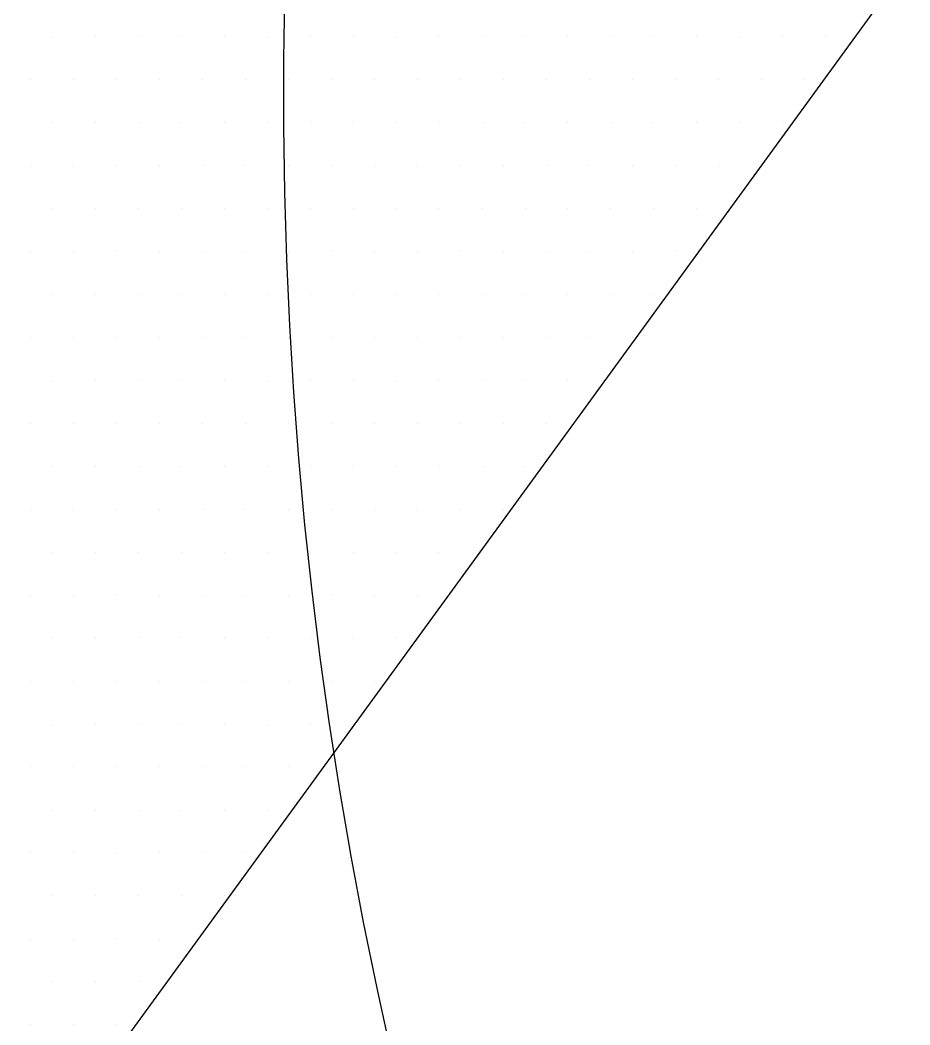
# Paper-space layout 'Layout1' of a CAD drawing. Extents: x -43 to 2298, y -18 to 768.
# Drawn here: x 1412.238 to 1414.138, y 69.047 to 71.192 of the extents above; entities that cross this region are included whole.
import ezdxf

# ---------------------------------------------------------------- set-up
doc = ezdxf.new("R2010")
doc.units = 0
doc.header["$LTSCALE"] = 2
doc.linetypes.add('CACHEX2', pattern=[0.75, 0.5, -0.25])
doc.layers.add('CARTOUCHE', color=7, linetype='Continuous')
doc.layers.add('LOGO', color=7, linetype='Continuous')

# ---------------------------------------------------------------- blocks, each defined once
blk = doc.blocks.new('A$C715108E3')
at = {"layer": 'LOGO', "color": 131}
for p, q in [((-20.4322, -13.8809), (-20.4322, -13.8809)), ((-20.3403, -13.8809), (-20.3403, -13.8809)), ((-20.2487, -13.8809), (-20.2487, -13.8809)), ((-20.157, -13.8809), (-20.157, -13.8809)), ((-20.065, -13.8809), (-20.065, -13.8809)), ((-19.9737, -13.8809), (-19.9737, -13.8809)), ((-19.8817, -13.8809), (-19.8817, -13.8809)), ((-19.7897, -13.8809), (-19.7897, -13.8809)), ((-19.6979, -13.8809), (-19.6979, -13.8809)), ((-19.6068, -13.8809), (-19.6068, -13.8809)), ((-19.5146, -13.8809), (-19.5146, -13.8809)), ((-19.4228, -13.8809), (-19.4228, -13.8809)), ((-19.3317, -13.8809), (-19.3317, -13.8809)), ((-19.2397, -13.8809), (-19.2397, -13.8809)), ((-19.1476, -13.8809), (-19.1476, -13.8809)), ((-19.0564, -13.8809), (-19.0564, -13.8809)), ((-18.9643, -13.8809), (-18.9643, -13.8809)), ((-18.8725, -13.8809), (-18.8725, -13.8809)), ((-18.7811, -13.8809), (-18.7811, -13.8809)), ((-20.4779, -13.9735), (-20.4779, -13.9735)), ((-20.3864, -13.9735), (-20.3864, -13.9735)), ((-20.2946, -13.9735), (-20.2946, -13.9735)), ((-20.2026, -13.9735), (-20.2026, -13.9735)), ((-20.1113, -13.9735), (-20.1113, -13.9735)), ((-20.0195, -13.9735), (-20.0195, -13.9735)), ((-19.9275, -13.9735), (-19.9275, -13.9735)), ((-19.8354, -13.9735), (-19.8354, -13.9735)), ((-19.7444, -13.9735), (-19.7444, -13.9735)), ((-19.6525, -13.9735), (-19.6525, -13.9735)), ((-19.5605, -13.9735), (-19.5605, -13.9735)), ((-19.4689, -13.9735), (-19.4689, -13.9735)), ((-19.377, -13.9735), (-19.377, -13.9735)), ((-19.2852, -13.9735), (-19.2852, -13.9735)), ((-19.1939, -13.9735), (-19.1939, -13.9735)), ((-19.1019, -13.9735), (-19.1019, -13.9735)), ((-19.0099, -13.9735), (-19.0099, -13.9735)), ((-18.9186, -13.9735), (-18.9186, -13.9735)), ((-18.8268, -13.9735), (-18.8268, -13.9735)), ((-20.4322, -14.065), (-20.4322, -14.065)), ((-20.3403, -14.065), (-20.3403, -14.065)), ((-20.2487, -14.065), (-20.2487, -14.065)), ((-20.157, -14.065), (-20.157, -14.065)), ((-20.065, -14.065), (-20.065, -14.065)), ((-19.9737, -14.065), (-19.9737, -14.065)), ((-19.8817, -14.065), (-19.8817, -14.065)), ((-19.7897, -14.065), (-19.7897, -14.065)), ((-19.6979, -14.065), (-19.6979, -14.065)), ((-19.6068, -14.065), (-19.6068, -14.065)), ((-19.5146, -14.065), (-19.5146, -14.065)), ((-19.4228, -14.065), (-19.4228, -14.065)), ((-19.3317, -14.065), (-19.3317, -14.065)), ((-19.2397, -14.065), (-19.2397, -14.065)), ((-19.1476, -14.065), (-19.1476, -14.065)), ((-19.0564, -14.065), (-19.0564, -14.065)), ((-18.9643, -14.065), (-18.9643, -14.065)), ((-18.8725, -14.065), (-18.8725, -14.065)), ((-20.4779, -14.1574), (-20.4779, -14.1574)), ((-20.3864, -14.1574), (-20.3864, -14.1574)), ((-20.2946, -14.1574), (-20.2946, -14.1574)), ((-20.2026, -14.1574), (-20.2026, -14.1574)), ((-20.1113, -14.1574), (-20.1113, -14.1574)), ((-20.0195, -14.1574), (-20.0195, -14.1574)), ((-19.9275, -14.1574), (-19.9275, -14.1574)), ((-19.8354, -14.1574), (-19.8354, -14.1574)), ((-19.7444, -14.1574), (-19.7444, -14.1574)), ((-19.6525, -14.1574), (-19.6525, -14.1574)), ((-19.5605, -14.1574), (-19.5605, -14.1574)), ((-19.4689, -14.1574), (-19.4689, -14.1574)), ((-19.377, -14.1574), (-19.377, -14.1574)), ((-19.2852, -14.1574), (-19.2852, -14.1574)), ((-19.1939, -14.1574), (-19.1939, -14.1574)), ((-19.1019, -14.1574), (-19.1019, -14.1574)), ((-19.0099, -14.1574), (-19.0099, -14.1574)), ((-18.9186, -14.1574), (-18.9186, -14.1574)), ((-20.4322, -14.2488), (-20.4322, -14.2488)), ((-20.3403, -14.2488), (-20.3403, -14.2488)), ((-20.2487, -14.2488), (-20.2487, -14.2488)), ((-20.157, -14.2488), (-20.157, -14.2488)), ((-20.065, -14.2488), (-20.065, -14.2488)), ((-19.9737, -14.2488), (-19.9737, -14.2488)), ((-19.8817, -14.2488), (-19.8817, -14.2488)), ((-19.7897, -14.2488), (-19.7897, -14.2488)), ((-19.6979, -14.2488), (-19.6979, -14.2488)), ((-19.6068, -14.2488), (-19.6068, -14.2488)), ((-19.5146, -14.2488), (-19.5146, -14.2488)), ((-19.4228, -14.2488), (-19.4228, -14.2488)), ((-19.3317, -14.2488), (-19.3317, -14.2488)), ((-19.2397, -14.2488), (-19.2397, -14.2488)), ((-19.1476, -14.2488), (-19.1476, -14.2488)), ((-19.0564, -14.2488), (-19.0564, -14.2488)), ((-20.4779, -14.3401), (-20.4779, -14.3401)), ((-20.3864, -14.3401), (-20.3864, -14.3401)), ((-20.2946, -14.3401), (-20.2946, -14.3401)), ((-20.2026, -14.3401), (-20.2026, -14.3401)), ((-20.1113, -14.3401), (-20.1113, -14.3401)), ((-20.0195, -14.3401), (-20.0195, -14.3401)), ((-19.9275, -14.3401), (-19.9275, -14.3401)), ((-19.8354, -14.3401), (-19.8354, -14.3401)), ((-19.7444, -14.3401), (-19.7444, -14.3401)), ((-19.6525, -14.3401), (-19.6525, -14.3401)), ((-19.5605, -14.3401), (-19.5605, -14.3401)), ((-19.4689, -14.3401), (-19.4689, -14.3401)), ((-19.377, -14.3401), (-19.377, -14.3401)), ((-19.2852, -14.3401), (-19.2852, -14.3401)), ((-19.1939, -14.3401), (-19.1939, -14.3401)), ((-19.1019, -14.3401), (-19.1019, -14.3401)), ((-20.4322, -14.4325), (-20.4322, -14.4325)), ((-20.3403, -14.4325), (-20.3403, -14.4325)), ((-20.2487, -14.4325), (-20.2487, -14.4325)), ((-20.157, -14.4325), (-20.157, -14.4325)), ((-20.065, -14.4325), (-20.065, -14.4325)), ((-19.9737, -14.4325), (-19.9737, -14.4325)), ((-19.8817, -14.4325), (-19.8817, -14.4325)), ((-19.7897, -14.4325), (-19.7897, -14.4325)), ((-19.6979, -14.4325), (-19.6979, -14.4325)), ((-19.6068, -14.4325), (-19.6068, -14.4325)), ((-19.5146, -14.4325), (-19.5146, -14.4325)), ((-19.4228, -14.4325), (-19.4228, -14.4325)), ((-19.3317, -14.4325), (-19.3317, -14.4325)), ((-19.2397, -14.4325), (-19.2397, -14.4325)), ((-19.1476, -14.4325), (-19.1476, -14.4325)), ((-20.4779, -14.5238), (-20.4779, -14.5238)), ((-20.3864, -14.5238), (-20.3864, -14.5238)), ((-20.2946, -14.5238), (-20.2946, -14.5238)), ((-20.2026, -14.5238), (-20.2026, -14.5238)), ((-20.1113, -14.5238), (-20.1113, -14.5238)), ((-20.0195, -14.5238), (-20.0195, -14.5238)), ((-19.9275, -14.5238), (-19.9275, -14.5238)), ((-19.8354, -14.5238), (-19.8354, -14.5238)), ((-19.7444, -14.5238), (-19.7444, -14.5238)), ((-19.6525, -14.5238), (-19.6525, -14.5238)), ((-19.5605, -14.5238), (-19.5605, -14.5238)), ((-19.4689, -14.5238), (-19.4689, -14.5238)), ((-19.377, -14.5238), (-19.377, -14.5238)), ((-19.2852, -14.5238), (-19.2852, -14.5238)), ((-19.1939, -14.5238), (-19.1939, -14.5238)), ((-20.4322, -14.6152), (-20.4322, -14.6152)), ((-20.3403, -14.6152), (-20.3403, -14.6152)), ((-20.2487, -14.6152), (-20.2487, -14.6152)), ((-20.157, -14.6152), (-20.157, -14.6152)), ((-20.065, -14.6152), (-20.065, -14.6152)), ((-19.9737, -14.6152), (-19.9737, -14.6152)), ((-19.8817, -14.6152), (-19.8817, -14.6152)), ((-19.7897, -14.6152), (-19.7897, -14.6152)), ((-19.6979, -14.6152), (-19.6979, -14.6152)), ((-19.6068, -14.6152), (-19.6068, -14.6152)), ((-19.5146, -14.6152), (-19.5146, -14.6152)), ((-19.4228, -14.6152), (-19.4228, -14.6152)), ((-19.3317, -14.6152), (-19.3317, -14.6152)), ((-20.4779, -14.7076), (-20.4779, -14.7076)), ((-20.3864, -14.7076), (-20.3864, -14.7076)), ((-20.2946, -14.7076), (-20.2946, -14.7076)), ((-20.2026, -14.7076), (-20.2026, -14.7076)), ((-20.1113, -14.7076), (-20.1113, -14.7076)), ((-20.0195, -14.7076), (-20.0195, -14.7076)), ((-19.9275, -14.7076), (-19.9275, -14.7076)), ((-19.8354, -14.7076), (-19.8354, -14.7076)), ((-19.7444, -14.7076), (-19.7444, -14.7076)), ((-19.6525, -14.7076), (-19.6525, -14.7076)), ((-19.5605, -14.7076), (-19.5605, -14.7076)), ((-19.4689, -14.7076), (-19.4689, -14.7076)), ((-19.377, -14.7076), (-19.377, -14.7076)), ((-20.4322, -14.7991), (-20.4322, -14.7991)), ((-20.3403, -14.7991), (-20.3403, -14.7991)), ((-20.2487, -14.7991), (-20.2487, -14.7991)), ((-20.157, -14.7991), (-20.157, -14.7991)), ((-20.065, -14.7991), (-20.065, -14.7991)), ((-19.9737, -14.7991), (-19.9737, -14.7991)), ((-19.8817, -14.7991), (-19.8817, -14.7991)), ((-19.7897, -14.7991), (-19.7897, -14.7991)), ((-19.6979, -14.7991), (-19.6979, -14.7991)), ((-19.6068, -14.7991), (-19.6068, -14.7991)), ((-19.5146, -14.7991), (-19.5146, -14.7991)), ((-19.4228, -14.7991), (-19.4228, -14.7991)), ((-20.4779, -14.8905), (-20.4779, -14.8905)), ((-20.3864, -14.8905), (-20.3864, -14.8905)), ((-20.2946, -14.8905), (-20.2946, -14.8905)), ((-20.2026, -14.8905), (-20.2026, -14.8905)), ((-20.1113, -14.8905), (-20.1113, -14.8905)), ((-20.0195, -14.8905), (-20.0195, -14.8905)), ((-19.9275, -14.8905), (-19.9275, -14.8905)), ((-19.8354, -14.8905), (-19.8354, -14.8905)), ((-19.7444, -14.8905), (-19.7444, -14.8905)), ((-19.6525, -14.8905), (-19.6525, -14.8905)), ((-19.5605, -14.8905), (-19.5605, -14.8905)), ((-19.4689, -14.8905), (-19.4689, -14.8905)), ((-20.4322, -14.9827), (-20.4322, -14.9827)), ((-20.3403, -14.9827), (-20.3403, -14.9827)), ((-20.2487, -14.9827), (-20.2487, -14.9827)), ((-20.157, -14.9827), (-20.157, -14.9827)), ((-20.065, -14.9827), (-20.065, -14.9827)), ((-19.9737, -14.9827), (-19.9737, -14.9827)), ((-19.8817, -14.9827), (-19.8817, -14.9827)), ((-19.7897, -14.9827), (-19.7897, -14.9827)), ((-19.6979, -14.9827), (-19.6979, -14.9827)), ((-19.6068, -14.9827), (-19.6068, -14.9827)), ((-20.4779, -15.0742), (-20.4779, -15.0742)), ((-20.3864, -15.0742), (-20.3864, -15.0742)), ((-20.2946, -15.0742), (-20.2946, -15.0742)), ((-20.2026, -15.0742), (-20.2026, -15.0742)), ((-20.1113, -15.0742), (-20.1113, -15.0742)), ((-20.0195, -15.0742), (-20.0195, -15.0742)), ((-19.9275, -15.0742), (-19.9275, -15.0742)), ((-19.8354, -15.0742), (-19.8354, -15.0742)), ((-19.7444, -15.0742), (-19.7444, -15.0742)), ((-19.6525, -15.0742), (-19.6525, -15.0742)), ((-20.4322, -15.1655), (-20.4322, -15.1655)), ((-20.3403, -15.1655), (-20.3403, -15.1655)), ((-20.2487, -15.1655), (-20.2487, -15.1655)), ((-20.157, -15.1655), (-20.157, -15.1655)), ((-20.065, -15.1655), (-20.065, -15.1655)), ((-19.9737, -15.1655), (-19.9737, -15.1655)), ((-19.8817, -15.1655), (-19.8817, -15.1655)), ((-19.7897, -15.1655), (-19.7897, -15.1655)), ((-19.6979, -15.1655), (-19.6979, -15.1655)), ((-20.4779, -15.2579), (-20.4779, -15.2579)), ((-20.3864, -15.2579), (-20.3864, -15.2579)), ((-20.2946, -15.2579), (-20.2946, -15.2579)), ((-20.2026, -15.2579), (-20.2026, -15.2579)), ((-20.1113, -15.2579), (-20.1113, -15.2579)), ((-20.0195, -15.2579), (-20.0195, -15.2579)), ((-19.9275, -15.2579), (-19.9275, -15.2579)), ((-19.8354, -15.2579), (-19.8354, -15.2579)), ((-19.7444, -15.2579), (-19.7444, -15.2579)), ((-20.4322, -15.3493), (-20.4322, -15.3493)), ((-20.3403, -15.3493), (-20.3403, -15.3493)), ((-20.2487, -15.3493), (-20.2487, -15.3493)), ((-20.157, -15.3493), (-20.157, -15.3493)), ((-20.065, -15.3493), (-20.065, -15.3493)), ((-19.9737, -15.3493), (-19.9737, -15.3493)), ((-19.8817, -15.3493), (-19.8817, -15.3493)), ((-19.7897, -15.3493), (-19.7897, -15.3493)), ((-20.4779, -15.4406), (-20.4779, -15.4406)), ((-20.3864, -15.4406), (-20.3864, -15.4406)), ((-20.2946, -15.4406), (-20.2946, -15.4406)), ((-20.2026, -15.4406), (-20.2026, -15.4406)), ((-20.1113, -15.4406), (-20.1113, -15.4406)), ((-20.0195, -15.4406), (-20.0195, -15.4406)), ((-19.9275, -15.4406), (-19.9275, -15.4406)), ((-20.4322, -15.5332), (-20.4322, -15.5332)), ((-20.3403, -15.5332), (-20.3403, -15.5332)), ((-20.2487, -15.5332), (-20.2487, -15.5332)), ((-20.157, -15.5332), (-20.157, -15.5332)), ((-20.065, -15.5332), (-20.065, -15.5332)), ((-19.9737, -15.5332), (-19.9737, -15.5332)), ((-20.4779, -15.6246), (-20.4779, -15.6246)), ((-20.3864, -15.6246), (-20.3864, -15.6246)), ((-20.2946, -15.6246), (-20.2946, -15.6246)), ((-20.2026, -15.6246), (-20.2026, -15.6246)), ((-20.1113, -15.6246), (-20.1113, -15.6246)), ((-20.0195, -15.6246), (-20.0195, -15.6246)), ((-20.4322, -15.7159), (-20.4322, -15.7159)), ((-20.3403, -15.7159), (-20.3403, -15.7159)), ((-20.2487, -15.7159), (-20.2487, -15.7159)), ((-20.157, -15.7159), (-20.157, -15.7159)), ((-20.065, -15.7159), (-20.065, -15.7159)), ((-20.4779, -15.8083), (-20.4779, -15.8083)), ((-20.3864, -15.8083), (-20.3864, -15.8083)), ((-20.2946, -15.8083), (-20.2946, -15.8083)), ((-20.2026, -15.8083), (-20.2026, -15.8083)), ((-20.4322, -15.8996), (-20.4322, -15.8996)), ((-20.3403, -15.8996), (-20.3403, -15.8996)), ((-20.2487, -15.8996), (-20.2487, -15.8996)), ((-20.4779, -15.991), (-20.4779, -15.991)), ((-20.3864, -15.991), (-20.3864, -15.991)), ((-20.2946, -15.991), (-20.2946, -15.991))]:
    blk.add_line(p, q, dxfattribs=at)
blk.add_lwpolyline([(-20.3358, -5.3705), (-20.5244, -6.0493), (-18.8268, -9.8581), (-21.759, -9.5491), (-21.8471, -10.1027), (-21.9097, -10.8565), (-21.9352, -11.1957), (-19.0429, -11.5482), (-21.5982, -15.1374), (-21.3595, -15.879), (-21.1447, -16.5576), (-21.0193, -16.9601), (-20.5289, -16.3696), (-17.1333, -11.706), (-13.6302, -12.0681), (-14.8375, -14.0161), (-16.6359, -13.7897), (-17.73, -15.3364), (-16.5602, -15.6374), (-17.0758, -16.8949), (-15.2018, -17.1211), (-14.4102, -15.977)], dxfattribs=at)
blk = doc.blocks.new('A$C581E6685')
at = {"layer": 'LOGO', "color": 32, "linetype": 'CACHEX2', "ltscale": 1.5}
blk.add_ellipse((-38.0538, 23.8138), major_axis=(-19.0311, -3.534), ratio=0.590567, dxfattribs=at)
at = {"layer": 'LOGO', "color": 32}
blk.add_ellipse((-37.6144, 23.8499), major_axis=(-13.5768, -4.2839), ratio=0.791971, dxfattribs=at)
at = {"layer": 'CARTOUCHE'}
blk.add_blockref('A$C715108E3', (-31.6739, 36.3189), dxfattribs=at)

psp = doc.layouts.get("Layout1")

# ---------------------------------------------------------------- block references
at = {"layer": 'LOGO'}
psp.add_blockref('A$C581E6685', (1464.4133, 48.7195), dxfattribs=at)

doc.saveas('drawing.dxf')
